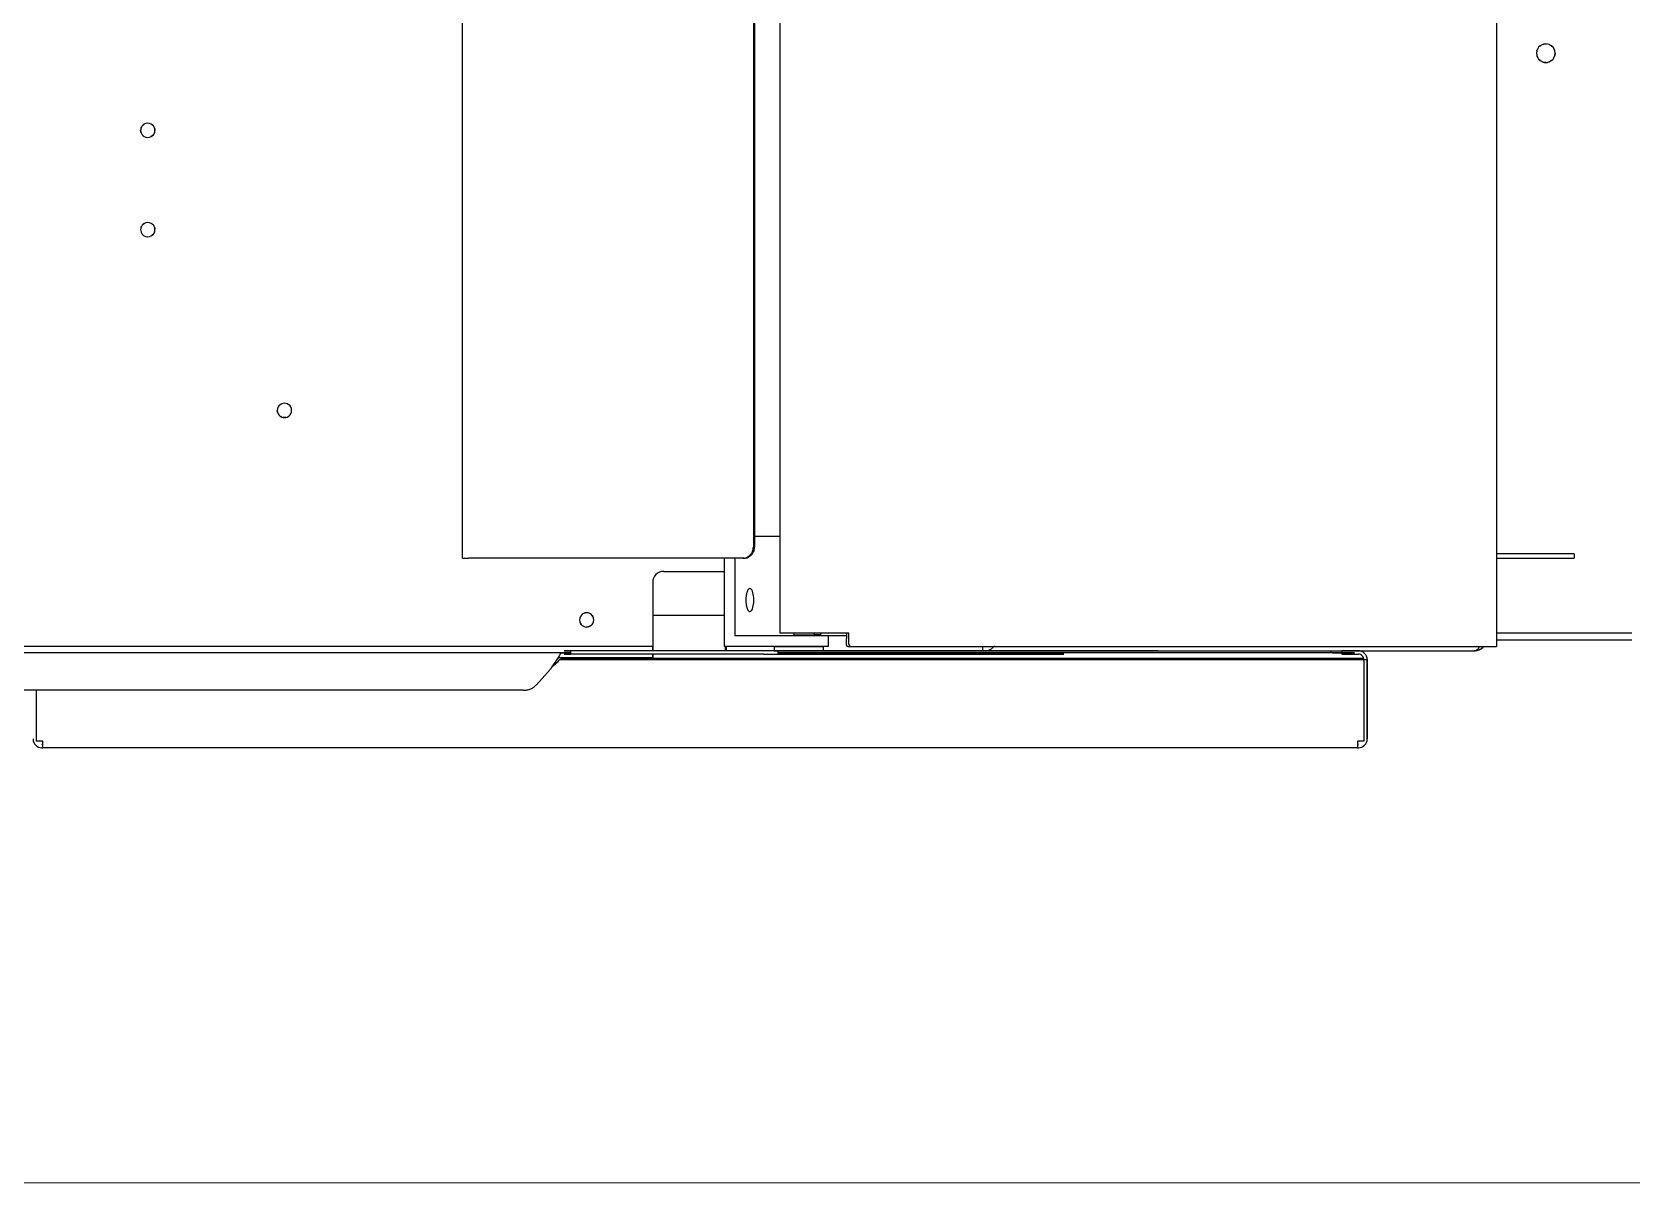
# Model space of a CAD drawing. Header units: millimetres. Extents: x -187347 to 135007, y -6415 to 292048.
# Drawn here: x -62155 to -61430, y 56055 to 56577 of the extents above; entities that cross this region are included whole.
import ezdxf

# ---------------------------------------------------------------- set-up
doc = ezdxf.new("R2010")
doc.units = ezdxf.units.MM
doc.header["$LTSCALE"] = 100
doc.linetypes.add('Z_LINE-CNTR', pattern=[17, 12, -2, 1, -2])
doc.layers.add('Layout Cabinplant', color=30, linetype='Continuous')
doc.layers.add('LAYOUT customer', color=5, linetype='Continuous')
doc.layers.add('S-GRID', color=7, linetype='Continuous', lineweight=5)

# ---------------------------------------------------------------- blocks, each defined once
blk = doc.blocks.new('CP hopper')
at = {"layer": 'LAYOUT customer', "linetype": 'Continuous'}
for p, q in [((-26417.64, -595.55), (-26417.64, -656.96)), ((-26417.64, -595.55), (-26417.64, -656.96)), ((-26417.64, -595.55), (-26417.64, -656.96)), ((-26414.64, -656.96), (-26414.64, -595.55)), ((-26414.64, -656.96), (-26414.64, -595.55)), ((-26453.64, -621.77), (-26451.64, -621.77)), ((-26453.64, -621.77), (-26453.64, -626.77)), ((-26451.64, -626.77), (-26451.64, -621.77)), ((-26682.74, -630.92), (-26683.32, -631.32)), ((-26683.32, -631.32), (-26682.74, -630.92)), ((-26681.75, -630.53), (-26682.74, -630.92)), ((-26682.74, -630.92), (-26682.15, -630.68)), ((-26680.64, -630.37), (-26681.75, -630.53)), ((-26680.64, -630.37), (-26679.53, -630.53)), ((-26679.53, -630.53), (-26680.64, -630.37)), ((-26678.55, -630.92), (-26679.53, -630.53)), ((-26677.97, -631.32), (-26678.55, -630.92)), ((-26453.64, -626.77), (-26453.64, -656.96)), ((-26451.64, -656.96), (-26451.64, -626.77)), ((-26684.81, -633.78), (-26684.89, -634.63)), ((-26684.89, -634.63), (-26684.86, -634.28)), ((-26684.89, -634.63), (-26684.81, -635.46)), ((-26684.81, -635.46), (-26684.89, -634.63)), ((-26684.62, -633.11), (-26684.81, -633.78)), ((-26684.81, -635.46), (-26684.61, -636.16)), ((-26684.61, -636.16), (-26684.81, -635.46)), ((-26683.99, -632), (-26684.62, -633.11)), ((-26684.62, -633.11), (-26684.26, -632.48)), ((-26684.61, -636.16), (-26683.98, -637.26)), ((-26683.98, -637.26), (-26684.25, -636.77)), ((-26683.32, -631.32), (-26683.99, -632)), ((-26683.99, -632), (-26683.32, -631.32)), ((-26683.98, -637.26), (-26683.32, -637.92)), ((-26683.32, -637.92), (-26682.74, -638.32)), ((-26682.74, -638.32), (-26681.75, -638.71)), ((-26679.54, -638.71), (-26678.56, -638.32)), ((-26678.56, -638.32), (-26679.08, -638.53)), ((-26678.56, -638.32), (-26677.98, -637.93)), ((-26677.31, -637.26), (-26677.98, -637.93)), ((-26677.98, -637.93), (-26677.31, -637.26)), ((-26677.3, -632), (-26677.97, -631.32)), ((-26677.31, -637.26), (-26676.68, -636.16)), ((-26677.3, -632), (-26677.03, -632.48)), ((-26676.67, -633.11), (-26677.3, -632)), ((-26676.68, -636.16), (-26677.04, -636.77)), ((-26676.68, -636.16), (-26676.48, -635.46)), ((-26676.67, -633.11), (-26676.47, -633.81)), ((-26676.47, -633.81), (-26676.67, -633.11)), ((-26676.4, -634.63), (-26676.48, -635.46)), ((-26676.48, -635.46), (-26676.4, -634.63)), ((-26676.4, -634.63), (-26676.47, -633.81)), ((-26681.75, -638.71), (-26682.21, -638.53)), ((-26681.75, -638.71), (-26680.64, -638.87)), ((-26680.64, -638.87), (-26679.54, -638.71)), ((-27221.64, -656.96), (-26411.64, -656.96)), ((-26411.64, -658.78), (-26411.64, -656.96)), ((-26411.64, -949.91), (-26411.64, -658.78)), ((-26411.64, -662.83), (-26410.47, -663.95)), ((-26411.08, -663.21), (-26411.64, -662.83)), ((-26411.64, -664.66), (-26411.08, -664.89)), ((-26410.47, -663.95), (-26410.02, -664.8)), ((-26410.02, -664.8), (-26409.86, -665.25)), ((-26409.86, -665.25), (-26409.64, -666.67)), ((-26409.64, -666.67), (-26409.64, -667.27)), ((-26409.64, -667.27), (-26409.64, -666.67)), ((-26409.64, -888.65), (-26409.64, -667.27)), ((-26405.64, -717.19), (-26406.16, -717.19)), ((-26405.64, -717.19), (-26406.16, -717.19)), ((-26406.16, -717.19), (-26406.16, -1081.42)), ((-26405.64, -715.62), (-26370.04, -715.62)), ((-26404.64, -715.62), (-26405.64, -715.62)), ((-26370.04, -715.62), (-26405.64, -715.62)), ((-26405.64, -717.19), (-26405.64, -715.62)), ((-26405.64, -715.62), (-26405.14, -715.62)), ((-26405.64, -717.19), (-26368.65, -717.19)), ((-26405.64, -1081.79), (-26405.64, -717.19)), ((-26405.14, -715.62), (-26404.64, -715.62)), ((-26370.04, -715.62), (-26369.64, -715.62)), ((-26369.64, -715.62), (-26370.04, -715.62)), ((-26368.65, -717.19), (-26368.65, -720.02)), ((-26409.64, -722.12), (-26409.64, -719.62)), ((-26409.64, -719.62), (-26409.64, -724.12)), ((-26409.64, -727.12), (-26409.64, -722.12)), ((-26409.64, -724.12), (-26409.64, -727.12)), ((-26408.64, -728.28), (-26408.64, -721.44)), ((-26408.64, -721.44), (-26408.64, -730.44)), ((-26408.14, -722.12), (-26408.14, -719.62)), ((-26408.14, -724.12), (-26408.14, -719.62)), ((-26408.14, -722.12), (-26408.14, -727.12)), ((-26408.14, -727.12), (-26408.14, -724.12)), ((-26368.65, -720.02), (-26368.28, -720.02)), ((-26368.28, -720.02), (-26365.64, -720.02)), ((-26367.14, -720.02), (-26367.14, -719.62)), ((-26367.14, -719.62), (-26367.14, -720.02)), ((-26365.64, -719.62), (-26365.64, -720.02)), ((-26365.64, -720.02), (-26365.64, -719.62)), ((-26365.64, -720.02), (-26365.64, -1316.22)), ((-26409.64, -727.12), (-26408.64, -727.12)), ((-26409.64, -727.12), (-26408.64, -727.12)), ((-26409.43, -732.41), (-26409.08, -732.04)), ((-26409.08, -732.04), (-26408.75, -731.33)), ((-26408.75, -731.33), (-26408.64, -730.44)), ((-26408.64, -727.12), (-26408.14, -727.12)), ((-26408.64, -727.12), (-26408.14, -727.12)), ((-26408.64, -730.44), (-26408.64, -728.28)), ((-26408.64, -730.44), (-26408.64, -982.94)), ((-26409.64, -805.45), (-26409.64, -803.33)), ((-26409.64, -810.54), (-26409.64, -805.45)), ((-26409.64, -810.54), (-26409.64, -855.41)), ((-26409.64, -859.15), (-26409.64, -853.17)), ((-26409.64, -853.17), (-26409.64, -888.65)), ((-26409.64, -855.41), (-26409.64, -858.7)), ((-26408.14, -853.17), (-26408.14, -859.15)), ((-26408.14, -949.18), (-26408.14, -853.17)), ((-26409.64, -858.7), (-26409.64, -860.79)), ((-26409.64, -862.57), (-26409.64, -859.15)), ((-26409.64, -860.79), (-26409.64, -864.15)), ((-26409.64, -888.65), (-26409.64, -862.57)), ((-26408.14, -859.15), (-26408.14, -862.57)), ((-26408.14, -862.57), (-26408.14, -982.94)), ((-26409.64, -864.15), (-26409.64, -869.94)), ((-26409.64, -869.94), (-26409.64, -870.33)), ((-26409.64, -870.33), (-26409.64, -872.14)), ((-26409.64, -872.14), (-26409.64, -888.65)), ((-26410.47, -886.05), (-26411.82, -884.61)), ((-26411.64, -890.14), (-26409.64, -890.14)), ((-26410.02, -886.88), (-26410.47, -886.05)), ((-26409.86, -887.31), (-26410.02, -886.88)), ((-26409.64, -888.65), (-26409.86, -887.31)), ((-26409.64, -890.14), (-26409.64, -888.65)), ((-26409.64, -888.65), (-26409.64, -890.14)), ((-26409.64, -889.12), (-26409.64, -888.65)), ((-26409.64, -888.65), (-26409.64, -890.14)), ((-26409.64, -888.65), (-26409.64, -890.14)), ((-26409.64, -890.14), (-26409.64, -889.12)), ((-26409.64, -962.21), (-26409.64, -890.14)), ((-26409.64, -890.14), (-26409.64, -949.18)), ((-26409.64, -962.21), (-26409.64, -890.14)), ((-26409.64, -890.14), (-26409.64, -962.21)), ((-26411.64, -951.17), (-26411.64, -949.91)), ((-26409.64, -949.18), (-26409.64, -955.59)), ((-26408.14, -955.59), (-26408.14, -949.18)), ((-26412.64, -950.69), (-26417.64, -950.69)), ((-26417.64, -950.69), (-26417.64, -951.74)), ((-26417.64, -951.74), (-26412.64, -951.95)), ((-26417.64, -951.74), (-26417.64, -956.5)), ((-26417.64, -956.5), (-26417.64, -978.55)), ((-26416.64, -960.13), (-26416.64, -951.95)), ((-26409.64, -955.59), (-26409.64, -962.21)), ((-26408.14, -969.69), (-26408.14, -955.59)), ((-26417.64, -963.48), (-26416.89, -963.48)), ((-26416.89, -963.48), (-26416.89, -966.26)), ((-26416.89, -965.15), (-26416.89, -963.48)), ((-26416.64, -960.13), (-26411.64, -960.13)), ((-26416.64, -1002.42), (-26416.64, -960.13)), ((-26411.64, -960.13), (-26411.64, -962.21)), ((-26411.64, -962.21), (-26411.64, -984.56)), ((-26411.64, -962.21), (-26411.64, -963.89)), ((-26411.64, -964.49), (-26411.64, -962.21)), ((-26411.64, -962.21), (-26411.64, -966.33)), ((-26409.64, -962.21), (-26411.64, -962.21)), ((-26411.64, -984.56), (-26411.64, -962.21)), ((-26411.64, -963.89), (-26411.64, -964.49)), ((-26409.64, -982.94), (-26409.64, -962.21)), ((-26409.64, -962.21), (-26409.64, -969.69)), ((-26409.64, -962.21), (-26409.64, -964.49)), ((-26409.64, -963.89), (-26409.64, -962.21)), ((-26409.64, -964.49), (-26409.64, -962.21)), ((-26409.64, -962.21), (-26409.64, -982.94)), ((-26409.64, -962.21), (-26409.64, -982.94)), ((-26409.64, -964.49), (-26409.64, -963.89)), ((-26409.64, -966.33), (-26409.64, -964.49)), ((-26416.89, -966.26), (-26417.64, -966.26)), ((-26416.89, -967.4), (-26416.89, -966.26)), ((-26416.89, -975.7), (-26416.89, -967.4)), ((-26411.64, -966.33), (-26411.64, -967.52)), ((-26411.64, -967.52), (-26411.64, -980.2)), ((-26409.64, -967.52), (-26409.64, -966.33)), ((-26409.64, -980.2), (-26409.64, -967.52)), ((-26409.64, -969.69), (-26409.64, -976.1)), ((-26408.14, -976.1), (-26408.14, -969.69)), ((-26417.64, -975.7), (-26416.89, -975.7)), ((-26417.64, -978.55), (-26417.64, -980.65)), ((-26409.64, -976.1), (-26409.64, -982.94)), ((-26408.14, -982.94), (-26408.14, -976.1)), ((-26417.64, -981.77), (-27215.64, -981.77)), ((-26461.64, -993.49), (-26461.64, -981.77)), ((-26417.64, -980.65), (-26417.64, -981.77)), ((-26411.64, -980.2), (-26411.64, -983.28)), ((-26411.64, -983.28), (-26411.64, -984.56)), ((-26411.64, -984.56), (-26411.64, -1006.17)), ((-26411.64, -984.56), (-26409.64, -984.56)), ((-26411.64, -984.56), (-26411.64, -1006.17)), ((-26409.64, -982.94), (-26409.64, -980.2)), ((-26409.64, -982.94), (-26409.64, -983.95)), ((-26409.64, -982.94), (-26408.14, -982.94)), ((-26409.64, -984.56), (-26409.64, -982.94)), ((-26409.64, -983.95), (-26409.64, -984.56)), ((-26409.64, -984.56), (-26409.64, -985.52)), ((-26409.64, -984.56), (-26409.64, -988.09)), ((-26409.64, -985.52), (-26409.64, -987.42)), ((-26408.14, -989.35), (-26408.14, -982.94)), ((-27176.64, -993.49), (-26456.64, -993.49)), ((-27176.64, -994), (-26456.64, -994)), ((-26456.64, -993.49), (-26456.64, -994)), ((-26434.51, -993.9), (-26435.87, -994.16)), ((-26433.64, -993.81), (-26434.51, -993.9)), ((-26432.62, -993.78), (-26433.64, -993.81)), ((-26431.61, -993.82), (-26432.62, -993.78)), ((-26430.74, -993.9), (-26431.61, -993.82)), ((-26429.39, -994.17), (-26430.74, -993.9)), ((-26409.64, -987.42), (-26409.64, -988.09)), ((-26409.64, -988.09), (-26409.64, -989.35)), ((-26409.64, -989.35), (-26409.64, -1076.74)), ((-26408.14, -989.35), (-26408.14, -1076.74)), ((-26451.64, -998.19), (-26451.64, -998.7)), ((-26451.64, -998.7), (-26451.64, -998.19)), ((-26451.64, -998.7), (-26451.64, -1123.21)), ((-26437.7, -995.1), (-26437.89, -995.58)), ((-26437.21, -994.69), (-26437.7, -995.1)), ((-26436.72, -994.44), (-26437.21, -994.69)), ((-26435.87, -994.16), (-26436.72, -994.44)), ((-26428.55, -994.45), (-26429.39, -994.17)), ((-26428.07, -994.7), (-26428.55, -994.45)), ((-26427.59, -995.11), (-26428.07, -994.7)), ((-26427.39, -995.58), (-26427.59, -995.11)), ((-26451.64, -1002.42), (-26416.64, -1002.42)), ((-26411.64, -1007.11), (-26451.64, -1007.11)), ((-26445.64, -1034.62), (-26445.64, -1007.11)), ((-26425.64, -1007.11), (-26425.64, -1039.62)), ((-26411.64, -1006.17), (-26411.64, -1007.11)), ((-26409.64, -1006.17), (-26411.64, -1006.17)), ((-26411.64, -1006.17), (-26411.64, -1006.77)), ((-26411.64, -1006.77), (-26411.64, -1006.17)), ((-26411.64, -1006.77), (-26409.64, -1006.77)), ((-26440.64, -1039.62), (-26411.54, -1039.62)), ((-26411.54, -1039.62), (-26409.49, -1039.62)), ((-26409.49, -1039.62), (-26411.54, -1039.62)), ((-26411.54, -1039.62), (-26411.54, -1710.22)), ((-26406.64, -1039.62), (-26408.08, -1039.62)), ((-26408.08, -1039.62), (-26406.64, -1039.62)), ((-26406.64, -1080.86), (-26406.64, -1039.62)), ((-26406.64, -1080.86), (-26406.64, -1039.62)), ((-26424.49, -1066.49), (-26425.25, -1066.79)), ((-26423.64, -1066.37), (-26424.49, -1066.49)), ((-26422.79, -1066.49), (-26423.64, -1066.37)), ((-26422.04, -1066.79), (-26422.79, -1066.49)), ((-26426.83, -1068.97), (-26426.89, -1069.61)), ((-26426.89, -1069.61), (-26426.83, -1070.26)), ((-26426.67, -1068.44), (-26426.83, -1068.97)), ((-26426.83, -1070.26), (-26426.67, -1070.79)), ((-26426.67, -1070.79), (-26426.83, -1070.26)), ((-26426.19, -1067.6), (-26426.67, -1068.44)), ((-26426.67, -1070.79), (-26426.21, -1071.62)), ((-26426.21, -1071.62), (-26425.69, -1072.14)), ((-26425.69, -1067.1), (-26426.19, -1067.6)), ((-26425.25, -1066.79), (-26425.69, -1067.1)), ((-26425.69, -1067.1), (-26425.25, -1066.79)), ((-26425.69, -1072.14), (-26425.25, -1072.45)), ((-26425.25, -1072.45), (-26424.5, -1072.75)), ((-26424.5, -1072.75), (-26423.64, -1072.87)), ((-26423.64, -1072.87), (-26422.8, -1072.75)), ((-26422.8, -1072.75), (-26422.04, -1072.45)), ((-26421.6, -1067.1), (-26422.04, -1066.79)), ((-26422.04, -1072.45), (-26421.6, -1072.14)), ((-26421.6, -1072.14), (-26422.04, -1072.45)), ((-26421.1, -1067.6), (-26421.6, -1067.1)), ((-26421.6, -1072.14), (-26421.08, -1071.62)), ((-26421.08, -1071.62), (-26421.6, -1072.14)), ((-26420.62, -1068.44), (-26421.1, -1067.6)), ((-26421.1, -1067.6), (-26420.88, -1067.97)), ((-26421.08, -1071.62), (-26420.62, -1070.79)), ((-26420.46, -1068.97), (-26420.62, -1068.44)), ((-26420.62, -1068.44), (-26420.46, -1068.97)), ((-26420.62, -1070.79), (-26420.46, -1070.26)), ((-26420.4, -1069.61), (-26420.46, -1068.97)), ((-26420.46, -1068.97), (-26420.4, -1069.61)), ((-26420.46, -1070.26), (-26420.4, -1069.61)), ((-26408.14, -1076.74), (-26409.64, -1076.74)), ((-26409.64, -1079.73), (-26409.64, -1076.74)), ((-26409.64, -1076.74), (-26409.64, -1079.73)), ((-26408.64, -1076.74), (-26408.64, -1080.86)), ((-26408.64, -1080.86), (-26408.64, -1076.74)), ((-26408.64, -1080.86), (-26408.64, -1714.55)), ((-26408.14, -1076.74), (-26408.14, -1079.73)), ((-26408.14, -1079.73), (-26408.14, -1076.74)), ((-26406.64, -1082.48), (-26406.64, -1080.86)), ((-26408.39, -1081.41), (-26407.36, -1082.07)), ((-26407.36, -1082.07), (-26406.64, -1082.48)), ((-26406.64, -1082.48), (-26405.62, -1083.08)), ((-26405.33, -1082.03), (-26405.8, -1081.67)), ((-26405.62, -1083.08), (-26404.41, -1083.9)), ((-26404.73, -1082.56), (-26405.33, -1082.03)), ((-26404.14, -1083.22), (-26404.73, -1082.56)), ((-26404.41, -1083.9), (-26403.74, -1084.4)), ((-26403.74, -1083.71), (-26404.14, -1083.22)), ((-26402.63, -1085.03), (-26403.74, -1083.71)), ((-26403.74, -1084.4), (-26402.29, -1085.44)), ((-26402.29, -1085.44), (-26402.63, -1085.03)), ((-26402.29, -1085.44), (-26401.29, -1086.03)), ((-26401.29, -1086.03), (-26394.27, -1092.27)), ((-26391.73, -1098.41), (-26391.73, -1695.76)), ((-26451.64, -1125.84), (-26451.64, -1123.21)), ((-26451.64, -1125.84), (-27181.64, -1125.84)), ((-26520.68, -1204.09), (-26521.19, -1204.6)), ((-26520.24, -1203.79), (-26520.68, -1204.09)), ((-26519.49, -1203.49), (-26520.24, -1203.79)), ((-26518.64, -1203.37), (-26519.49, -1203.49)), ((-26517.79, -1203.49), (-26518.64, -1203.37)), ((-26517.04, -1203.79), (-26517.79, -1203.49)), ((-26516.6, -1204.1), (-26517.04, -1203.79)), ((-26516.1, -1204.6), (-26516.6, -1204.1)), ((-26521.83, -1205.97), (-26521.89, -1206.61)), ((-26521.89, -1206.61), (-26521.84, -1207.24)), ((-26521.84, -1207.24), (-26521.68, -1207.77)), ((-26521.67, -1205.44), (-26521.83, -1205.97)), ((-26521.68, -1207.77), (-26521.21, -1208.62)), ((-26521.19, -1204.6), (-26521.67, -1205.44)), ((-26521.21, -1208.62), (-26520.69, -1209.14)), ((-26520.69, -1209.14), (-26520.25, -1209.45)), ((-26520.25, -1209.45), (-26519.5, -1209.75)), ((-26519.5, -1209.75), (-26518.64, -1209.87)), ((-26518.64, -1209.87), (-26517.79, -1209.75)), ((-26517.79, -1209.75), (-26518.64, -1209.87)), ((-26517.79, -1209.75), (-26517.05, -1209.45)), ((-26517.05, -1209.45), (-26516.61, -1209.15)), ((-26516.61, -1209.15), (-26516.1, -1208.64)), ((-26515.61, -1205.47), (-26516.1, -1204.6)), ((-26516.1, -1204.6), (-26515.88, -1204.97)), ((-26516.1, -1208.64), (-26515.61, -1207.77)), ((-26515.61, -1207.77), (-26515.88, -1208.26)), ((-26515.46, -1205.97), (-26515.61, -1205.47)), ((-26515.61, -1207.77), (-26515.45, -1207.24)), ((-26515.4, -1206.61), (-26515.46, -1205.97)), ((-26515.46, -1205.97), (-26515.4, -1206.61)), ((-26515.45, -1207.24), (-26515.4, -1206.61)), ((-26515.4, -1206.61), (-26515.45, -1207.24)), ((-26648.77, -1267.77), (-26648.89, -1268.62)), ((-26648.89, -1268.62), (-26648.77, -1269.47)), ((-26648.47, -1267.02), (-26648.77, -1267.77)), ((-26648.77, -1269.47), (-26648.48, -1270.21)), ((-26648.17, -1266.57), (-26648.47, -1267.02)), ((-26647.64, -1266.06), (-26648.17, -1266.57)), ((-26646.8, -1265.58), (-26647.64, -1266.06)), ((-26646.8, -1265.58), (-26646.26, -1265.43)), ((-26646.26, -1265.43), (-26646.8, -1265.58)), ((-26646.26, -1265.43), (-26645.63, -1265.37)), ((-26645.63, -1265.37), (-26646.26, -1265.43)), ((-26645, -1265.43), (-26645.63, -1265.37)), ((-26644.47, -1265.59), (-26645, -1265.43)), ((-26644.47, -1265.59), (-26643.99, -1265.86)), ((-26643.63, -1266.07), (-26644.47, -1265.59)), ((-26643.63, -1266.07), (-26643.11, -1266.58)), ((-26643.11, -1266.58), (-26643.63, -1266.07)), ((-26643.11, -1266.58), (-26642.81, -1267.03)), ((-26642.81, -1267.03), (-26643.11, -1266.58)), ((-26642.82, -1270.22), (-26642.52, -1269.47)), ((-26642.52, -1267.77), (-26642.81, -1267.03)), ((-26642.39, -1268.62), (-26642.52, -1267.77)), ((-26642.52, -1269.47), (-26642.39, -1268.62)), ((-26603.77, -1267.77), (-26603.89, -1268.62)), ((-26603.89, -1268.62), (-26603.77, -1269.47)), ((-26603.47, -1267.02), (-26603.77, -1267.77)), ((-26603.77, -1269.47), (-26603.47, -1270.22)), ((-26603.17, -1266.57), (-26603.47, -1267.02)), ((-26602.64, -1266.06), (-26603.17, -1266.57)), ((-26601.8, -1265.58), (-26602.64, -1266.06)), ((-26602.64, -1266.06), (-26602.23, -1265.82)), ((-26601.8, -1265.58), (-26601.26, -1265.43)), ((-26601.26, -1265.43), (-26601.8, -1265.58)), ((-26601.26, -1265.43), (-26600.63, -1265.37)), ((-26600.63, -1265.37), (-26601.26, -1265.43)), ((-26600, -1265.43), (-26600.63, -1265.37)), ((-26599.47, -1265.59), (-26600, -1265.43)), ((-26599.47, -1265.59), (-26598.99, -1265.86)), ((-26598.63, -1266.07), (-26599.47, -1265.59)), ((-26598.63, -1266.07), (-26598.11, -1266.58)), ((-26598.11, -1266.58), (-26598.63, -1266.07)), ((-26597.81, -1267.03), (-26598.11, -1266.58)), ((-26597.82, -1270.22), (-26597.52, -1269.47)), ((-26597.52, -1267.77), (-26597.81, -1267.03)), ((-26597.39, -1268.62), (-26597.52, -1267.77)), ((-26597.52, -1269.47), (-26597.39, -1268.62)), ((-26648.18, -1270.66), (-26648.48, -1270.21)), ((-26648.48, -1270.21), (-26648.18, -1270.66)), ((-26647.66, -1271.16), (-26648.18, -1270.66)), ((-26648.18, -1270.66), (-26647.66, -1271.16)), ((-26647.66, -1271.16), (-26646.82, -1271.65)), ((-26646.82, -1271.65), (-26647.26, -1271.39)), ((-26646.82, -1271.65), (-26646.29, -1271.8)), ((-26646.29, -1271.8), (-26645.66, -1271.87)), ((-26645.03, -1271.81), (-26645.66, -1271.87)), ((-26645.66, -1271.87), (-26645.03, -1271.81)), ((-26644.49, -1271.66), (-26645.03, -1271.81)), ((-26645.03, -1271.81), (-26644.49, -1271.66)), ((-26644.49, -1271.66), (-26643.65, -1271.18)), ((-26643.65, -1271.18), (-26643.12, -1270.67)), ((-26643.12, -1270.67), (-26642.82, -1270.22)), ((-26603.47, -1270.22), (-26603.62, -1269.86)), ((-26603.47, -1270.22), (-26603.17, -1270.67)), ((-26603.17, -1270.67), (-26603.47, -1270.22)), ((-26603.17, -1270.67), (-26602.64, -1271.18)), ((-26602.64, -1271.18), (-26603.17, -1270.67)), ((-26602.64, -1271.18), (-26601.8, -1271.66)), ((-26601.8, -1271.66), (-26602.26, -1271.39)), ((-26601.8, -1271.66), (-26601.29, -1271.8)), ((-26601.29, -1271.8), (-26600.66, -1271.87)), ((-26600.66, -1271.87), (-26600.03, -1271.81)), ((-26600.03, -1271.81), (-26599.49, -1271.66)), ((-26599.49, -1271.66), (-26598.63, -1271.16)), ((-26598.63, -1271.16), (-26598.12, -1270.67)), ((-26598.12, -1270.67), (-26597.82, -1270.22)), ((-26368.65, -1319.05), (-26391.73, -1319.05)), ((-26368.65, -1316.22), (-26368.65, -1319.05)), ((-26368.28, -1316.22), (-26368.65, -1316.22)), ((-26365.64, -1316.22), (-26368.28, -1316.22)), ((-26367.14, -1316.62), (-26367.14, -1316.22)), ((-26367.14, -1316.22), (-26367.14, -1316.62)), ((-26365.64, -1316.22), (-26365.64, -1316.62)), ((-26365.64, -1316.62), (-26365.64, -1316.22))]:
    blk.add_line(p, q, dxfattribs=at)
for centre, radius, start, end in [((-26414.55, -666.67), 4.9, 359.99716, 44.99847), ((-26405.65, -719.62), 4, 89.99266, 180.00734), ((-26405.65, -719.62), 4, 89.99266, 180.00734), ((-26405.68, -719.65), 2.46, 89.16033, 179.19596), ((-26369.64, -719.62), 4, 0, 90), ((-26369.64, -719.62), 4, 0, 90), ((-26440.64, -1034.62), 5, 180, 270), ((-26369.64, -1316.62), 4, 270, 0), ((-26369.64, -1316.62), 4, 270, 0)]:
    blk.add_arc(centre, radius, start, end, dxfattribs=at)
for points in [[(-26409.64, -667.27), (-26409.68, -666.67), (-26409.93, -666.12), (-26410.42, -665.43), (-26411.08, -664.89)], [(-26412.64, -950.69), (-26412.48, -950.64), (-26412.32, -950.6), (-26412.16, -950.56), (-26412.01, -950.49), (-26411.9, -950.36), (-26411.82, -950.21), (-26411.73, -950.06), (-26411.64, -949.91)], [(-26412.64, -951.95), (-26412.48, -951.9), (-26412.32, -951.86), (-26412.16, -951.82), (-26412.01, -951.75), (-26411.9, -951.62), (-26411.82, -951.47), (-26411.73, -951.32), (-26411.64, -951.17)], [(-26451.64, -998.19), (-26451.74, -997.27), (-26452.03, -996.39), (-26452.24, -995.97), (-26452.49, -995.58), (-26452.78, -995.21), (-26453.11, -994.87), (-26453.47, -994.55), (-26453.87, -994.28), (-26454.29, -994.04), (-26454.73, -993.85), (-26455.67, -993.58), (-26456.64, -993.49)], [(-26451.64, -998.7), (-26451.69, -997.81), (-26451.96, -996.95), (-26452.2, -996.51), (-26452.48, -996.1), (-26452.78, -995.72), (-26453.11, -995.38), (-26453.47, -995.07), (-26453.87, -994.79), (-26454.29, -994.56), (-26454.73, -994.36), (-26455.67, -994.09), (-26456.64, -994)], [(-26437.89, -995.58), (-26437.69, -996), (-26437.38, -996.35), (-26437.08, -996.55), (-26436.75, -996.69), (-26436.34, -996.85), (-26435.92, -996.98), (-26435.42, -997.1), (-26434.92, -997.19), (-26434.37, -997.27), (-26433.81, -997.33), (-26433.23, -997.36), (-26432.64, -997.37), (-26432.06, -997.36), (-26431.48, -997.33), (-26430.92, -997.27), (-26430.37, -997.19), (-26429.87, -997.1), (-26429.37, -996.98), (-26428.95, -996.85), (-26428.54, -996.69), (-26428.21, -996.55), (-26427.91, -996.35), (-26427.6, -996), (-26427.39, -995.58)], [(-26408.64, -1080.86), (-26408.58, -1081), (-26408.52, -1081.14), (-26408.46, -1081.27), (-26408.39, -1081.41)], [(-26406.64, -1080.86), (-26406.47, -1081.1), (-26406.29, -1081.34)], [(-26391.73, -1098.41), (-26391.89, -1096.65), (-26392.39, -1094.95), (-26393.17, -1093.5), (-26394.27, -1092.27)]]:
    blk.add_spline(points, degree=3, dxfattribs=at)
blk = doc.blocks.new('CP_Whole bird batching')
at = {"layer": 'LAYOUT customer', "color": 0, "rotation": 180}
blk.add_blockref('CP hopper', (-55112.23, -8734.21), dxfattribs=at)

msp = doc.modelspace()

# ---------------------------------------------------------------- linework, layer by layer
at = {"layer": 'S-GRID', "color": 152, "linetype": 'Z_LINE-CNTR'}
msp.add_line((-89691.4, 56055), (-18063.96, 56055), dxfattribs=at)

# ---------------------------------------------------------------- block references
at = {"layer": 'Layout Cabinplant', "rotation": 90}
msp.add_blockref('CP_Whole bird batching', (-69568.46, 84998.95, 0), dxfattribs=at)

doc.saveas('drawing.dxf')
